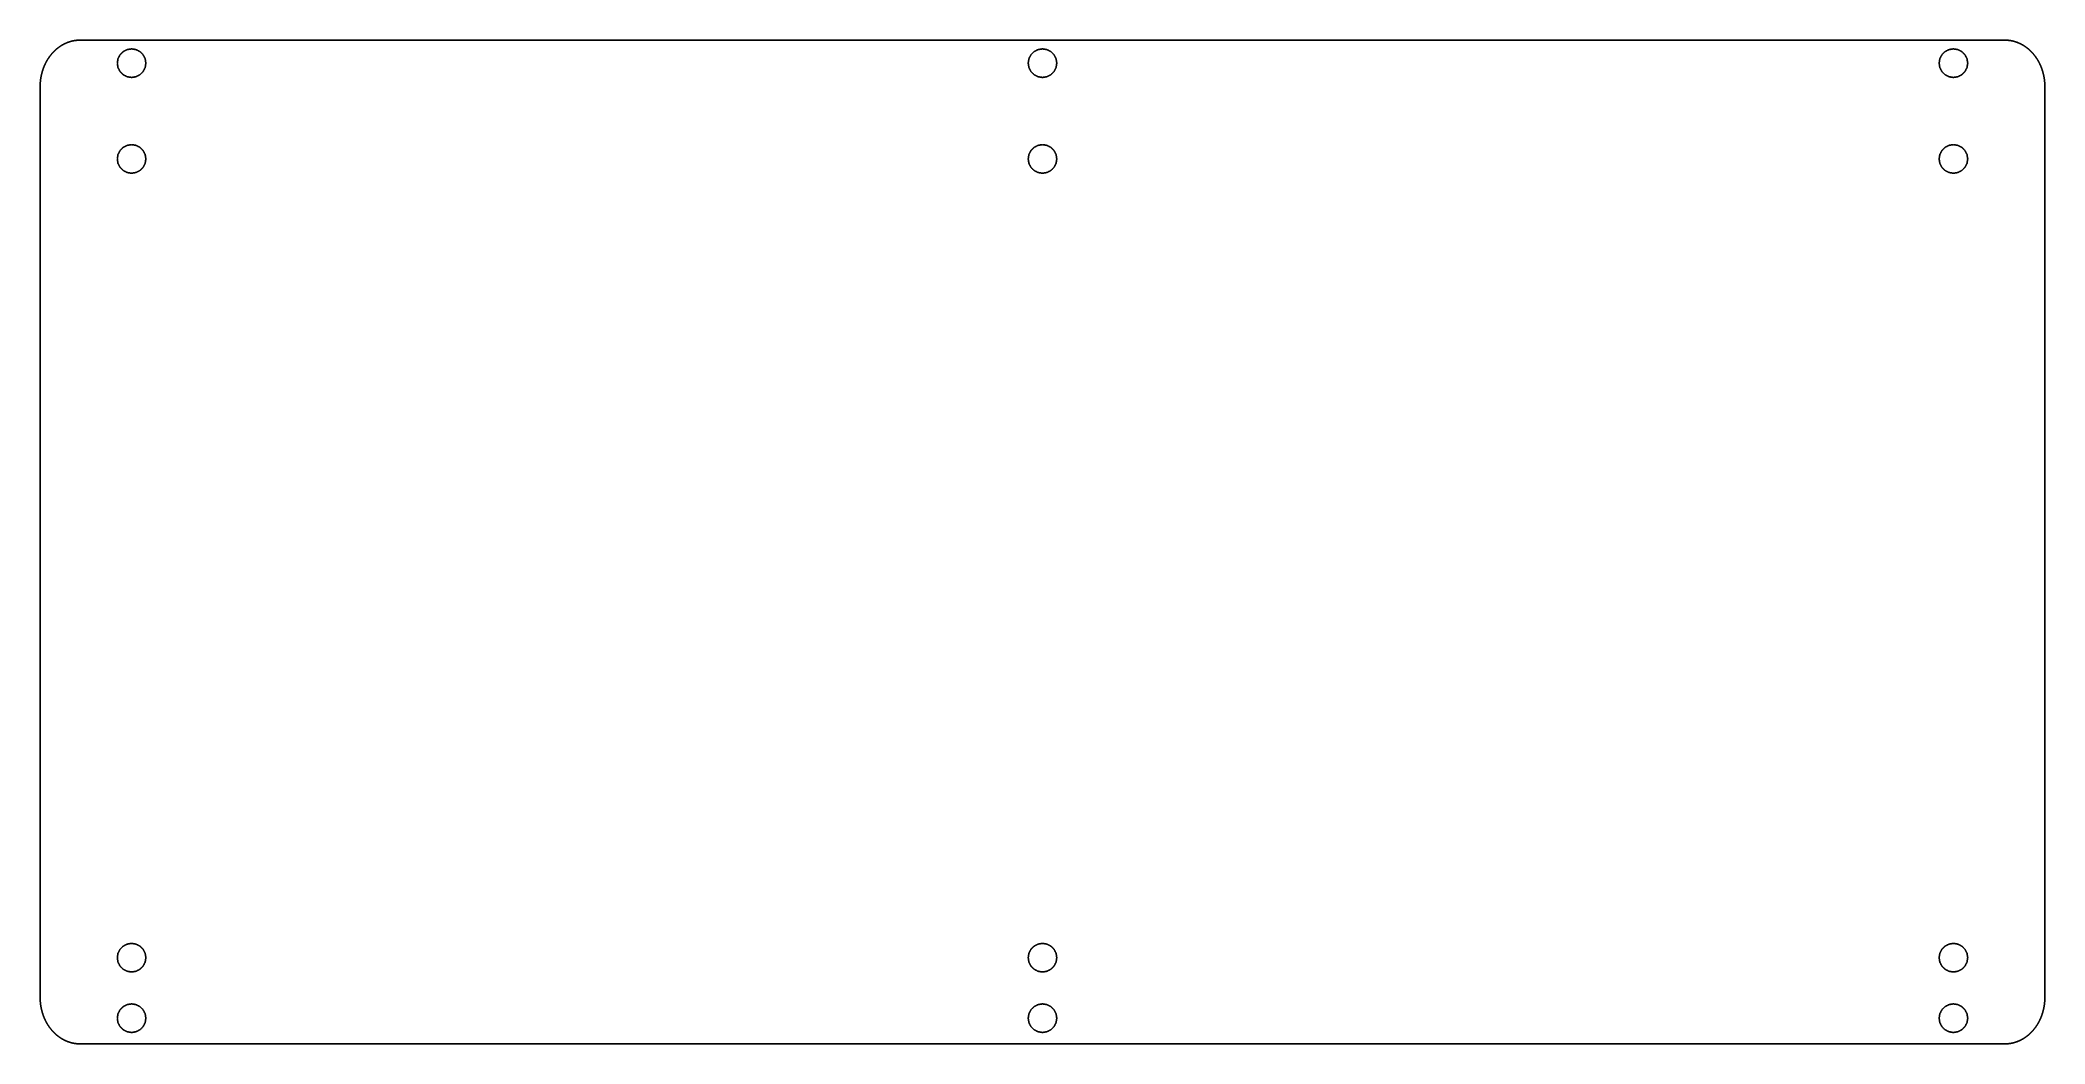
# Model space of a CAD drawing. Header units: millimetres. Extents: x 1 to 212, y -107 to -1.
import ezdxf

# ---------------------------------------------------------------- set-up
doc = ezdxf.new("R2010")
doc.units = ezdxf.units.MM
for name, color, linetype in [('polygon139_3', 7, 'CONTINUOUS'), ('polygon141', 7, 'CONTINUOUS'), ('polygon141_4', 7, 'CONTINUOUS'), ('polygon143', 7, 'CONTINUOUS'), ('polygon143_7', 7, 'CONTINUOUS'), ('polygon145', 7, 'CONTINUOUS'), ('polygon145_6', 7, 'CONTINUOUS'), ('polygon225', 7, 'CONTINUOUS'), ('polygon225_0', 7, 'CONTINUOUS'), ('polygon227', 7, 'CONTINUOUS'), ('polygon227_4', 7, 'CONTINUOUS'), ('polygon229', 7, 'CONTINUOUS'), ('polygon229_5', 7, 'CONTINUOUS')]:
    doc.layers.add(name, color=color, linetype=linetype)

msp = doc.modelspace()

# ---------------------------------------------------------------- linework, layer by layer
at = {"layer": 'polygon139_3'}
for points in [[(2.80175, -2.31012), (3.07678, -2.09743)], [(3.07678, -2.09743), (3.36441, -1.90918)], [(3.36441, -1.90918), (3.66359, -1.74905)], [(3.66359, -1.74905), (3.97222, -1.61581)], [(3.97222, -1.61581), (4.29029, -1.51191)], [(4.29029, -1.51191), (4.61362, -1.43734)], [(4.61362, -1.43734), (4.94114, -1.39212)], [(4.94114, -1.39212), (5.27076, -1.37623)], [(5.27076, -1.37623), (207.349, -1.37745)], [(207.349, -1.37745), (207.678, -1.39212)], [(207.678, -1.39212), (208.005, -1.43734)], [(208.005, -1.43734), (208.328, -1.51191)], [(208.328, -1.51191), (208.646, -1.61581)], [(208.646, -1.61581), (208.955, -1.74905)], [(208.955, -1.74905), (209.254, -1.90918)], [(209.254, -1.90918), (209.542, -2.09743)], [(209.542, -2.09743), (209.817, -2.31012)], [(1.39088, -4.39549), (1.5284, -4.04712)], [(1.5284, -4.04712), (1.69006, -3.71219)], [(1.69006, -3.71219), (1.87272, -3.39192)], [(1.87272, -3.39192), (2.07742, -3.09122)], [(2.07742, -3.09122), (2.30101, -2.80885)], [(2.30101, -2.80885), (2.54351, -2.54848)], [(2.54351, -2.54848), (2.80175, -2.31012)], [(209.817, -2.31012), (210.075, -2.54848)], [(210.075, -2.54848), (210.318, -2.80885)], [(210.318, -2.80885), (210.541, -3.09122)], [(210.541, -3.09122), (210.746, -3.39192)], [(210.746, -3.39192), (210.929, -3.71219)], [(210.929, -3.71219), (211.09, -4.04712)], [(211.09, -4.04712), (211.228, -4.39549)], [(1.07071, -101.857), (1.07176, -6.26695)], [(1.07176, -6.26695), (1.08435, -5.88312)], [(1.08435, -5.88312), (1.12319, -5.50174)], [(1.12319, -5.50174), (1.18723, -5.12525)], [(1.18723, -5.12525), (1.27646, -4.75487)], [(1.27646, -4.75487), (1.39088, -4.39549)], [(211.228, -4.39549), (211.342, -4.75487)], [(211.342, -4.75487), (211.431, -5.12525)], [(211.431, -5.12525), (211.495, -5.50174)], [(211.495, -5.50174), (211.534, -5.88312)], [(211.534, -5.88312), (211.547, -6.26695)], [(211.547, -6.26695), (211.548, -101.858)], [(1.08435, -102.241), (1.07071, -101.857)], [(1.12319, -102.622), (1.08435, -102.241)], [(1.18723, -102.998), (1.12319, -102.622)], [(1.27646, -103.369), (1.18723, -102.998)], [(211.431, -102.998), (211.342, -103.369)], [(211.495, -102.622), (211.431, -102.998)], [(211.534, -102.241), (211.495, -102.622)], [(211.548, -101.858), (211.534, -102.241)], [(1.39088, -103.728), (1.27646, -103.369)], [(1.5284, -104.077), (1.39088, -103.728)], [(1.69006, -104.411), (1.5284, -104.077)], [(1.87272, -104.732), (1.69006, -104.411)], [(2.07742, -105.032), (1.87272, -104.732)], [(2.30101, -105.315), (2.07742, -105.032)], [(210.541, -105.032), (210.318, -105.315)], [(210.746, -104.732), (210.541, -105.032)], [(210.929, -104.411), (210.746, -104.732)], [(211.09, -104.077), (210.929, -104.411)], [(211.228, -103.728), (211.09, -104.077)], [(211.342, -103.369), (211.228, -103.728)], [(2.54351, -105.575), (2.30101, -105.315)], [(2.80175, -105.814), (2.54351, -105.575)], [(3.07678, -106.026), (2.80175, -105.814)], [(3.36441, -106.214), (3.07678, -106.026)], [(3.66359, -106.375), (3.36441, -106.214)], [(3.97222, -106.508), (3.66359, -106.375)], [(4.29029, -106.612), (3.97222, -106.508)], [(4.61362, -106.686), (4.29029, -106.612)], [(4.94114, -106.732), (4.61362, -106.686)], [(5.27076, -106.747), (4.94114, -106.732)], [(207.349, -106.747), (5.27076, -106.747)], [(207.678, -106.732), (207.349, -106.747)], [(208.005, -106.686), (207.678, -106.732)], [(208.328, -106.612), (208.005, -106.686)], [(208.646, -106.508), (208.328, -106.612)], [(208.955, -106.375), (208.646, -106.508)], [(209.254, -106.214), (208.955, -106.375)], [(209.542, -106.026), (209.254, -106.214)], [(209.817, -105.814), (209.542, -106.026)], [(210.075, -105.575), (209.817, -105.814)], [(210.318, -105.315), (210.075, -105.575)]]:
    msp.add_open_spline(points, degree=1, dxfattribs=at)
at = {"layer": 'polygon141'}
for points in [[(200.73, -96.8158), (200.517, -97.2338)], [(201.062, -96.4838), (200.73, -96.8158)], [(201.48, -96.2708), (201.062, -96.4838)], [(201.944, -96.1978), (201.48, -96.2708)], [(202.407, -96.2708), (201.944, -96.1978)], [(202.825, -96.4838), (202.407, -96.2708)], [(203.157, -96.8158), (202.825, -96.4838)], [(203.37, -97.2338), (203.157, -96.8158)], [(200.517, -97.2338), (200.444, -97.6978)], [(200.444, -97.6978), (200.517, -98.1608)], [(200.517, -98.1608), (200.73, -98.5788)], [(200.73, -98.5788), (201.062, -98.9108)], [(201.062, -98.9108), (201.48, -99.1238)], [(202.407, -99.1238), (202.825, -98.9108)], [(202.825, -98.9108), (203.157, -98.5788)], [(203.157, -98.5788), (203.37, -98.1608)], [(203.444, -97.6978), (203.37, -97.2338)], [(203.37, -98.1608), (203.444, -97.6978)], [(201.48, -99.1238), (201.944, -99.1978)], [(201.944, -99.1978), (202.407, -99.1238)]]:
    msp.add_open_spline(points, degree=1, dxfattribs=at)
at = {"layer": 'polygon141_4'}
for points in [[(201.062, -102.834), (200.73, -103.166)], [(201.48, -102.621), (201.062, -102.834)], [(201.944, -102.548), (201.48, -102.621)], [(202.407, -102.621), (201.944, -102.548)], [(202.825, -102.834), (202.407, -102.621)], [(203.157, -103.166), (202.825, -102.834)], [(200.517, -103.584), (200.444, -104.048)], [(200.444, -104.048), (200.517, -104.511)], [(200.73, -103.166), (200.517, -103.584)], [(200.517, -104.511), (200.73, -104.929)], [(200.73, -104.929), (201.062, -105.261)], [(202.825, -105.261), (203.157, -104.929)], [(203.37, -103.584), (203.157, -103.166)], [(203.157, -104.929), (203.37, -104.511)], [(203.444, -104.048), (203.37, -103.584)], [(203.37, -104.511), (203.444, -104.048)], [(201.062, -105.261), (201.48, -105.474)], [(201.48, -105.474), (201.944, -105.548)], [(201.944, -105.548), (202.407, -105.474)], [(202.407, -105.474), (202.825, -105.261)]]:
    msp.add_open_spline(points, degree=1, dxfattribs=at)
at = {"layer": 'polygon143'}
for points in [[(105.095, -96.8158), (104.882, -97.2338)], [(105.427, -96.4838), (105.095, -96.8158)], [(105.845, -96.2708), (105.427, -96.4838)], [(106.309, -96.1978), (105.845, -96.2708)], [(106.773, -96.2708), (106.309, -96.1978)], [(107.191, -96.4838), (106.773, -96.2708)], [(107.523, -96.8158), (107.191, -96.4838)], [(107.736, -97.2338), (107.523, -96.8158)], [(104.882, -97.2338), (104.809, -97.6978)], [(104.809, -97.6978), (104.882, -98.1608)], [(104.882, -98.1608), (105.095, -98.5788)], [(105.095, -98.5788), (105.427, -98.9108)], [(105.427, -98.9108), (105.845, -99.1238)], [(106.773, -99.1238), (107.191, -98.9108)], [(107.191, -98.9108), (107.523, -98.5788)], [(107.523, -98.5788), (107.736, -98.1608)], [(107.809, -97.6978), (107.736, -97.2338)], [(107.736, -98.1608), (107.809, -97.6978)], [(105.845, -99.1238), (106.309, -99.1978)], [(106.309, -99.1978), (106.773, -99.1238)]]:
    msp.add_open_spline(points, degree=1, dxfattribs=at)
at = {"layer": 'polygon143_7'}
for points in [[(105.427, -102.834), (105.095, -103.166)], [(105.845, -102.621), (105.427, -102.834)], [(106.309, -102.548), (105.845, -102.621)], [(106.773, -102.621), (106.309, -102.548)], [(107.191, -102.834), (106.773, -102.621)], [(107.523, -103.166), (107.191, -102.834)], [(104.882, -103.584), (104.809, -104.048)], [(104.809, -104.048), (104.882, -104.511)], [(105.095, -103.166), (104.882, -103.584)], [(104.882, -104.511), (105.095, -104.929)], [(105.095, -104.929), (105.427, -105.261)], [(107.191, -105.261), (107.523, -104.929)], [(107.736, -103.584), (107.523, -103.166)], [(107.523, -104.929), (107.736, -104.511)], [(107.809, -104.048), (107.736, -103.584)], [(107.736, -104.511), (107.809, -104.048)], [(105.427, -105.261), (105.845, -105.474)], [(105.845, -105.474), (106.309, -105.548)], [(106.309, -105.548), (106.773, -105.474)], [(106.773, -105.474), (107.191, -105.261)]]:
    msp.add_open_spline(points, degree=1, dxfattribs=at)
at = {"layer": 'polygon145'}
for points in [[(9.462, -96.8158), (9.249, -97.2338)], [(9.794, -96.4838), (9.462, -96.8158)], [(10.212, -96.2708), (9.794, -96.4838)], [(10.676, -96.1978), (10.212, -96.2708)], [(11.139, -96.2708), (10.676, -96.1978)], [(11.557, -96.4838), (11.139, -96.2708)], [(11.889, -96.8158), (11.557, -96.4838)], [(12.102, -97.2338), (11.889, -96.8158)], [(9.249, -97.2338), (9.175, -97.6978)], [(9.175, -97.6978), (9.249, -98.1608)], [(9.249, -98.1608), (9.462, -98.5788)], [(9.462, -98.5788), (9.794, -98.9108)], [(9.794, -98.9108), (10.212, -99.1238)], [(11.139, -99.1238), (11.557, -98.9108)], [(11.557, -98.9108), (11.889, -98.5788)], [(11.889, -98.5788), (12.102, -98.1608)], [(12.176, -97.6978), (12.102, -97.2338)], [(12.102, -98.1608), (12.176, -97.6978)], [(10.212, -99.1238), (10.676, -99.1978)], [(10.676, -99.1978), (11.139, -99.1238)]]:
    msp.add_open_spline(points, degree=1, dxfattribs=at)
at = {"layer": 'polygon145_6'}
for points in [[(9.794, -102.834), (9.462, -103.166)], [(10.212, -102.621), (9.794, -102.834)], [(10.676, -102.548), (10.212, -102.621)], [(11.139, -102.621), (10.676, -102.548)], [(11.557, -102.834), (11.139, -102.621)], [(11.889, -103.166), (11.557, -102.834)], [(9.249, -103.584), (9.175, -104.048)], [(9.175, -104.048), (9.249, -104.511)], [(9.462, -103.166), (9.249, -103.584)], [(9.249, -104.511), (9.462, -104.929)], [(9.462, -104.929), (9.794, -105.261)], [(11.557, -105.261), (11.889, -104.929)], [(12.102, -103.584), (11.889, -103.166)], [(11.889, -104.929), (12.102, -104.511)], [(12.176, -104.048), (12.102, -103.584)], [(12.102, -104.511), (12.176, -104.048)], [(9.794, -105.261), (10.212, -105.474)], [(10.212, -105.474), (10.676, -105.548)], [(10.676, -105.548), (11.139, -105.474)], [(11.139, -105.474), (11.557, -105.261)]]:
    msp.add_open_spline(points, degree=1, dxfattribs=at)
at = {"layer": 'polygon225'}
for points in [[(105.845, -12.424), (105.427, -12.637)], [(106.309, -12.351), (105.845, -12.424)], [(106.773, -12.424), (106.309, -12.351)], [(107.191, -12.637), (106.773, -12.424)], [(104.882, -13.387), (104.809, -13.851)], [(104.809, -13.851), (104.882, -14.314)], [(105.095, -12.969), (104.882, -13.387)], [(104.882, -14.314), (105.095, -14.732)], [(105.427, -12.637), (105.095, -12.969)], [(105.095, -14.732), (105.427, -15.064)], [(107.523, -12.969), (107.191, -12.637)], [(107.191, -15.064), (107.523, -14.732)], [(107.736, -13.387), (107.523, -12.969)], [(107.523, -14.732), (107.736, -14.314)], [(107.809, -13.851), (107.736, -13.387)], [(107.736, -14.314), (107.809, -13.851)], [(105.427, -15.064), (105.845, -15.277)], [(105.845, -15.277), (106.309, -15.351)], [(106.309, -15.351), (106.773, -15.277)], [(106.773, -15.277), (107.191, -15.064)]]:
    msp.add_open_spline(points, degree=1, dxfattribs=at)
at = {"layer": 'polygon225_0'}
for points in [[(104.882, -3.33283), (104.809, -3.79683)], [(104.809, -3.79683), (104.882, -4.25983)], [(105.095, -2.91483), (104.882, -3.33283)], [(105.427, -2.58283), (105.095, -2.91483)], [(105.845, -2.36983), (105.427, -2.58283)], [(106.309, -2.29683), (105.845, -2.36983)], [(106.773, -2.36983), (106.309, -2.29683)], [(107.191, -2.58283), (106.773, -2.36983)], [(107.523, -2.91483), (107.191, -2.58283)], [(107.736, -3.33283), (107.523, -2.91483)], [(107.809, -3.79683), (107.736, -3.33283)], [(107.736, -4.25983), (107.809, -3.79683)], [(104.882, -4.25983), (105.095, -4.67783)], [(105.095, -4.67783), (105.427, -5.00983)], [(105.427, -5.00983), (105.845, -5.22283)], [(105.845, -5.22283), (106.309, -5.29683)], [(106.309, -5.29683), (106.773, -5.22283)], [(106.773, -5.22283), (107.191, -5.00983)], [(107.191, -5.00983), (107.523, -4.67783)], [(107.523, -4.67783), (107.736, -4.25983)]]:
    msp.add_open_spline(points, degree=1, dxfattribs=at)
at = {"layer": 'polygon227'}
for points in [[(201.48, -12.424), (201.062, -12.637)], [(201.944, -12.351), (201.48, -12.424)], [(202.407, -12.424), (201.944, -12.351)], [(202.825, -12.637), (202.407, -12.424)], [(200.517, -13.387), (200.444, -13.851)], [(200.444, -13.851), (200.517, -14.314)], [(200.73, -12.969), (200.517, -13.387)], [(200.517, -14.314), (200.73, -14.732)], [(201.062, -12.637), (200.73, -12.969)], [(200.73, -14.732), (201.062, -15.064)], [(203.157, -12.969), (202.825, -12.637)], [(202.825, -15.064), (203.157, -14.732)], [(203.37, -13.387), (203.157, -12.969)], [(203.157, -14.732), (203.37, -14.314)], [(203.444, -13.851), (203.37, -13.387)], [(203.37, -14.314), (203.444, -13.851)], [(201.062, -15.064), (201.48, -15.277)], [(201.48, -15.277), (201.944, -15.351)], [(201.944, -15.351), (202.407, -15.277)], [(202.407, -15.277), (202.825, -15.064)]]:
    msp.add_open_spline(points, degree=1, dxfattribs=at)
at = {"layer": 'polygon227_4'}
for points in [[(200.517, -3.33283), (200.444, -3.79683)], [(200.444, -3.79683), (200.517, -4.25983)], [(200.73, -2.91483), (200.517, -3.33283)], [(201.062, -2.58283), (200.73, -2.91483)], [(201.48, -2.36983), (201.062, -2.58283)], [(201.944, -2.29683), (201.48, -2.36983)], [(202.407, -2.36983), (201.944, -2.29683)], [(202.825, -2.58283), (202.407, -2.36983)], [(203.157, -2.91483), (202.825, -2.58283)], [(203.37, -3.33283), (203.157, -2.91483)], [(203.444, -3.79683), (203.37, -3.33283)], [(203.37, -4.25983), (203.444, -3.79683)], [(200.517, -4.25983), (200.73, -4.67783)], [(200.73, -4.67783), (201.062, -5.00983)], [(201.062, -5.00983), (201.48, -5.22283)], [(201.48, -5.22283), (201.944, -5.29683)], [(201.944, -5.29683), (202.407, -5.22283)], [(202.407, -5.22283), (202.825, -5.00983)], [(202.825, -5.00983), (203.157, -4.67783)], [(203.157, -4.67783), (203.37, -4.25983)]]:
    msp.add_open_spline(points, degree=1, dxfattribs=at)
at = {"layer": 'polygon229'}
for points in [[(10.212, -12.424), (9.794, -12.637)], [(10.676, -12.351), (10.212, -12.424)], [(11.139, -12.424), (10.676, -12.351)], [(11.557, -12.637), (11.139, -12.424)], [(9.249, -13.387), (9.175, -13.851)], [(9.175, -13.851), (9.249, -14.314)], [(9.462, -12.969), (9.249, -13.387)], [(9.249, -14.314), (9.462, -14.732)], [(9.794, -12.637), (9.462, -12.969)], [(9.462, -14.732), (9.794, -15.064)], [(11.889, -12.969), (11.557, -12.637)], [(11.557, -15.064), (11.889, -14.732)], [(12.102, -13.387), (11.889, -12.969)], [(11.889, -14.732), (12.102, -14.314)], [(12.176, -13.851), (12.102, -13.387)], [(12.102, -14.314), (12.176, -13.851)], [(9.794, -15.064), (10.212, -15.277)], [(10.212, -15.277), (10.676, -15.351)], [(10.676, -15.351), (11.139, -15.277)], [(11.139, -15.277), (11.557, -15.064)]]:
    msp.add_open_spline(points, degree=1, dxfattribs=at)
at = {"layer": 'polygon229_5'}
for points in [[(9.249, -3.33283), (9.175, -3.79683)], [(9.175, -3.79683), (9.249, -4.25983)], [(9.462, -2.91483), (9.249, -3.33283)], [(9.794, -2.58283), (9.462, -2.91483)], [(10.212, -2.36983), (9.794, -2.58283)], [(10.676, -2.29683), (10.212, -2.36983)], [(11.139, -2.36983), (10.676, -2.29683)], [(11.557, -2.58283), (11.139, -2.36983)], [(11.889, -2.91483), (11.557, -2.58283)], [(12.102, -3.33283), (11.889, -2.91483)], [(12.176, -3.79683), (12.102, -3.33283)], [(12.102, -4.25983), (12.176, -3.79683)], [(9.249, -4.25983), (9.462, -4.67783)], [(9.462, -4.67783), (9.794, -5.00983)], [(9.794, -5.00983), (10.212, -5.22283)], [(10.212, -5.22283), (10.676, -5.29683)], [(10.676, -5.29683), (11.139, -5.22283)], [(11.139, -5.22283), (11.557, -5.00983)], [(11.557, -5.00983), (11.889, -4.67783)], [(11.889, -4.67783), (12.102, -4.25983)]]:
    msp.add_open_spline(points, degree=1, dxfattribs=at)

doc.saveas('drawing.dxf')
